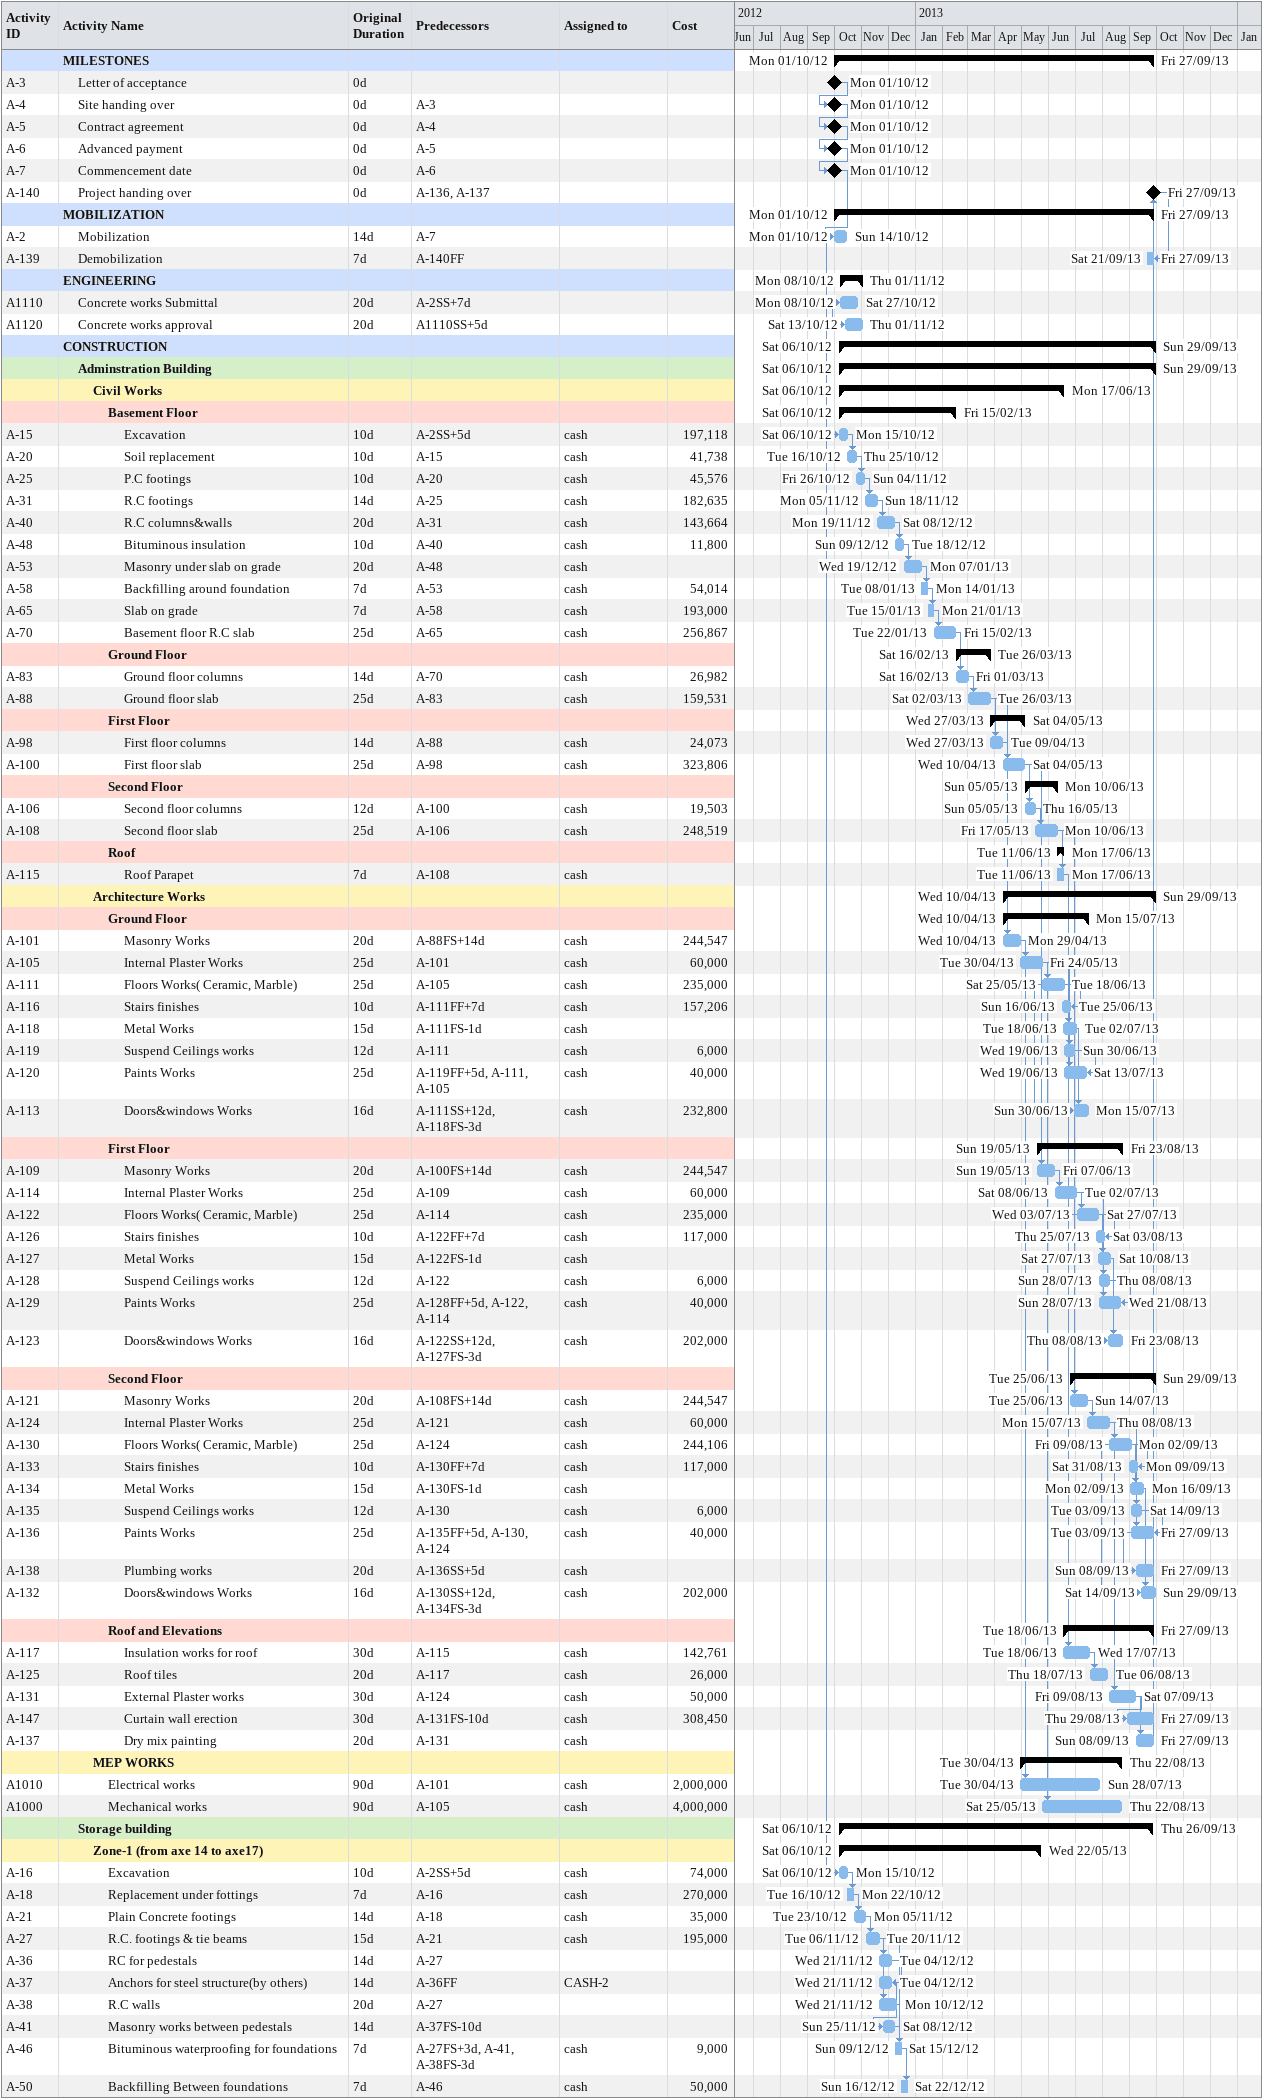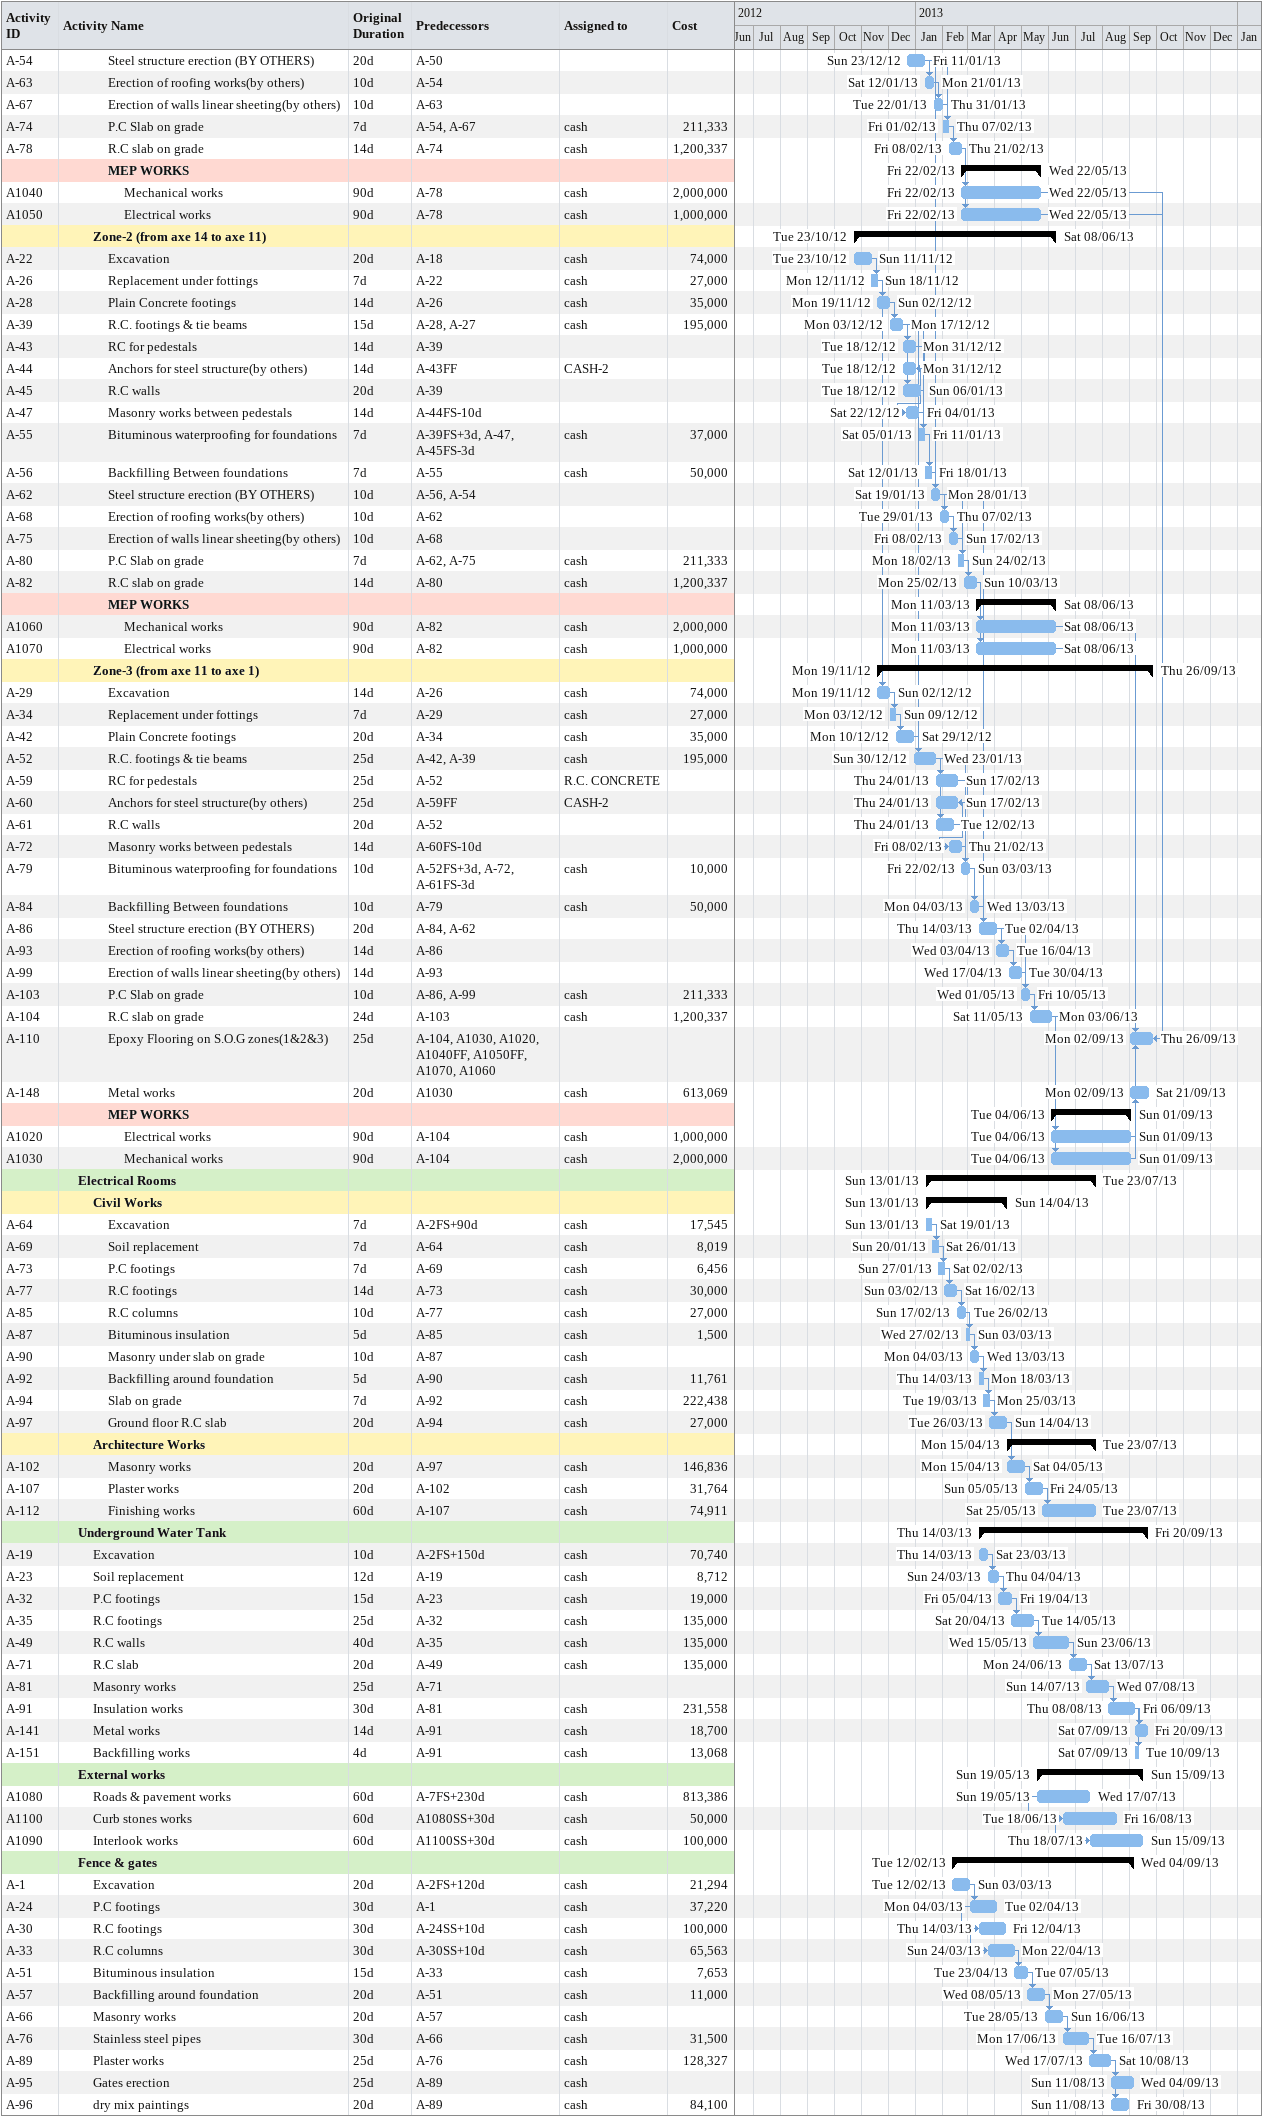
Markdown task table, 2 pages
| ID | Level | Task | Original duration | Start | Finish | Predecessors | Resources | Cost |
|---|---|---|---|---|---|---|---|---|
|  | 1 | **MILESTONES** |  | 2012-10-01 | 2013-09-27 |  |  |  |
| A-3 | 2 | Letter of acceptance | 0d | 2012-10-01 | 2012-10-01 |  |  |  |
| A-4 | 2 | Site handing over | 0d | 2012-10-01 | 2012-10-01 | A-3 |  |  |
| A-5 | 2 | Contract agreement | 0d | 2012-10-01 | 2012-10-01 | A-4 |  |  |
| A-6 | 2 | Advanced payment | 0d | 2012-10-01 | 2012-10-01 | A-5 |  |  |
| A-7 | 2 | Commencement date | 0d | 2012-10-01 | 2012-10-01 | A-6 |  |  |
| A-140 | 2 | Project handing over | 0d | 2013-09-27 | 2013-09-27 | A-136, A-137 |  |  |
|  | 1 | **MOBILIZATION** |  | 2012-10-01 | 2013-09-27 |  |  |  |
| A-2 | 2 | Mobilization | 14d | 2012-10-01 | 2012-10-14 | A-7 |  |  |
| A-139 | 2 | Demobilization | 7d | 2013-09-21 | 2013-09-27 | A-140FF |  |  |
|  | 1 | **ENGINEERING** |  | 2012-10-08 | 2012-11-01 |  |  |  |
| A1110 | 2 | Concrete works Submittal | 20d | 2012-10-08 | 2012-10-27 | A-2SS+7d |  |  |
| A1120 | 2 | Concrete works approval | 20d | 2012-10-13 | 2012-11-01 | A1110SS+5d |  |  |
|  | 1 | **CONSTRUCTION** |  | 2012-10-06 | 2013-09-29 |  |  |  |
|  | 2 | **Adminstration Building** |  | 2012-10-06 | 2013-09-29 |  |  |  |
|  | 3 | **Civil Works** |  | 2012-10-06 | 2013-06-17 |  |  |  |
|  | 4 | **Basement Floor** |  | 2012-10-06 | 2013-02-15 |  |  |  |
| A-15 | 5 | Excavation | 10d | 2012-10-06 | 2012-10-15 | A-2SS+5d | cash | 197118 |
| A-20 | 5 | Soil replacement | 10d | 2012-10-16 | 2012-10-25 | A-15 | cash | 41738 |
| A-25 | 5 | P.C footings | 10d | 2012-10-26 | 2012-11-04 | A-20 | cash | 45576 |
| A-31 | 5 | R.C footings | 14d | 2012-11-05 | 2012-11-18 | A-25 | cash | 182635 |
| A-40 | 5 | R.C columns&walls | 20d | 2012-11-19 | 2012-12-08 | A-31 | cash | 143664 |
| A-48 | 5 | Bituminous insulation | 10d | 2012-12-09 | 2012-12-18 | A-40 | cash | 11800 |
| A-53 | 5 | Masonry under slab on grade | 20d | 2012-12-19 | 2013-01-07 | A-48 | cash |  |
| A-58 | 5 | Backfilling around foundation | 7d | 2013-01-08 | 2013-01-14 | A-53 | cash | 54014 |
| A-65 | 5 | Slab on grade | 7d | 2013-01-15 | 2013-01-21 | A-58 | cash | 193000 |
| A-70 | 5 | Basement floor R.C slab | 25d | 2013-01-22 | 2013-02-15 | A-65 | cash | 256867 |
|  | 4 | **Ground Floor** |  | 2013-02-16 | 2013-03-26 |  |  |  |
| A-83 | 5 | Ground floor columns | 14d | 2013-02-16 | 2013-03-01 | A-70 | cash | 26982 |
| A-88 | 5 | Ground floor slab | 25d | 2013-03-02 | 2013-03-26 | A-83 | cash | 159531 |
|  | 4 | **First Floor** |  | 2013-03-27 | 2013-05-04 |  |  |  |
| A-98 | 5 | First floor columns | 14d | 2013-03-27 | 2013-04-09 | A-88 | cash | 24073 |
| A-100 | 5 | First floor slab | 25d | 2013-04-10 | 2013-05-04 | A-98 | cash | 323806 |
|  | 4 | **Second Floor** |  | 2013-05-05 | 2013-06-10 |  |  |  |
| A-106 | 5 | Second floor columns | 12d | 2013-05-05 | 2013-05-16 | A-100 | cash | 19503 |
| A-108 | 5 | Second floor slab | 25d | 2013-05-17 | 2013-06-10 | A-106 | cash | 248519 |
|  | 4 | **Roof** |  | 2013-06-11 | 2013-06-17 |  |  |  |
| A-115 | 5 | Roof Parapet | 7d | 2013-06-11 | 2013-06-17 | A-108 | cash |  |
|  | 3 | **Architecture Works** |  | 2013-04-10 | 2013-09-29 |  |  |  |
|  | 4 | **Ground Floor** |  | 2013-04-10 | 2013-07-15 |  |  |  |
| A-101 | 5 | Masonry Works | 20d | 2013-04-10 | 2013-04-29 | A-88FS+14d | cash | 244547 |
| A-105 | 5 | Internal Plaster Works | 25d | 2013-04-30 | 2013-05-24 | A-101 | cash | 60000 |
| A-111 | 5 | Floors Works( Ceramic, Marble) | 25d | 2013-05-25 | 2013-06-18 | A-105 | cash | 235000 |
| A-116 | 5 | Stairs finishes | 10d | 2013-06-16 | 2013-06-25 | A-111FF+7d | cash | 157206 |
| A-118 | 5 | Metal Works | 15d | 2013-06-18 | 2013-07-02 | A-111FS-1d | cash |  |
| A-119 | 5 | Suspend Ceilings works | 12d | 2013-06-19 | 2013-06-30 | A-111 | cash | 6000 |
| A-120 | 5 | Paints Works | 25d | 2013-06-19 | 2013-07-13 | A-119FF+5d, A-111, A-105 | cash | 40000 |
| A-113 | 5 | Doors&windows Works | 16d | 2013-06-30 | 2013-07-15 | A-111SS+12d, A-118FS-3d | cash | 232800 |
|  | 4 | **First Floor** |  | 2013-05-19 | 2013-08-23 |  |  |  |
| A-109 | 5 | Masonry Works | 20d | 2013-05-19 | 2013-06-07 | A-100FS+14d | cash | 244547 |
| A-114 | 5 | Internal Plaster Works | 25d | 2013-06-08 | 2013-07-02 | A-109 | cash | 60000 |
| A-122 | 5 | Floors Works( Ceramic, Marble) | 25d | 2013-07-03 | 2013-07-27 | A-114 | cash | 235000 |
| A-126 | 5 | Stairs finishes | 10d | 2013-07-25 | 2013-08-03 | A-122FF+7d | cash | 117000 |
| A-127 | 5 | Metal Works | 15d | 2013-07-27 | 2013-08-10 | A-122FS-1d | cash |  |
| A-128 | 5 | Suspend Ceilings works | 12d | 2013-07-28 | 2013-08-08 | A-122 | cash | 6000 |
| A-129 | 5 | Paints Works | 25d | 2013-07-28 | 2013-08-21 | A-128FF+5d, A-122, A-114 | cash | 40000 |
| A-123 | 5 | Doors&windows Works | 16d | 2013-08-08 | 2013-08-23 | A-122SS+12d, A-127FS-3d | cash | 202000 |
|  | 4 | **Second Floor** |  | 2013-06-25 | 2013-09-29 |  |  |  |
| A-121 | 5 | Masonry Works | 20d | 2013-06-25 | 2013-07-14 | A-108FS+14d | cash | 244547 |
| A-124 | 5 | Internal Plaster Works | 25d | 2013-07-15 | 2013-08-08 | A-121 | cash | 60000 |
| A-130 | 5 | Floors Works( Ceramic, Marble) | 25d | 2013-08-09 | 2013-09-02 | A-124 | cash | 244106 |
| A-133 | 5 | Stairs finishes | 10d | 2013-08-31 | 2013-09-09 | A-130FF+7d | cash | 117000 |
| A-134 | 5 | Metal Works | 15d | 2013-09-02 | 2013-09-16 | A-130FS-1d | cash |  |
| A-135 | 5 | Suspend Ceilings works | 12d | 2013-09-03 | 2013-09-14 | A-130 | cash | 6000 |
| A-136 | 5 | Paints Works | 25d | 2013-09-03 | 2013-09-27 | A-135FF+5d, A-130, A-124 | cash | 40000 |
| A-138 | 5 | Plumbing works | 20d | 2013-09-08 | 2013-09-27 | A-136SS+5d | cash |  |
| A-132 | 5 | Doors&windows Works | 16d | 2013-09-14 | 2013-09-29 | A-130SS+12d, A-134FS-3d | cash | 202000 |
|  | 4 | **Roof and Elevations** |  | 2013-06-18 | 2013-09-27 |  |  |  |
| A-117 | 5 | Insulation works for roof | 30d | 2013-06-18 | 2013-07-17 | A-115 | cash | 142761 |
| A-125 | 5 | Roof tiles | 20d | 2013-07-18 | 2013-08-06 | A-117 | cash | 26000 |
| A-131 | 5 | External Plaster works | 30d | 2013-08-09 | 2013-09-07 | A-124 | cash | 50000 |
| A-147 | 5 | Curtain wall erection | 30d | 2013-08-29 | 2013-09-27 | A-131FS-10d | cash | 308450 |
| A-137 | 5 | Dry mix painting | 20d | 2013-09-08 | 2013-09-27 | A-131 | cash |  |
|  | 3 | **MEP WORKS** |  | 2013-04-30 | 2013-08-22 |  |  |  |
| A1010 | 4 | Electrical works | 90d | 2013-04-30 | 2013-07-28 | A-101 | cash | 2000000 |
| A1000 | 4 | Mechanical works | 90d | 2013-05-25 | 2013-08-22 | A-105 | cash | 4000000 |
|  | 2 | **Storage building** |  | 2012-10-06 | 2013-09-26 |  |  |  |
|  | 3 | **Zone-1 (from axe 14 to axe17)** |  | 2012-10-06 | 2013-05-22 |  |  |  |
| A-16 | 4 | Excavation | 10d | 2012-10-06 | 2012-10-15 | A-2SS+5d | cash | 74000 |
| A-18 | 4 | Replacement under fottings | 7d | 2012-10-16 | 2012-10-22 | A-16 | cash | 270000 |
| A-21 | 4 | Plain Concrete footings | 14d | 2012-10-23 | 2012-11-05 | A-18 | cash | 35000 |
| A-27 | 4 | R.C. footings & tie beams | 15d | 2012-11-06 | 2012-11-20 | A-21 | cash | 195000 |
| A-36 | 4 | RC for pedestals | 14d | 2012-11-21 | 2012-12-04 | A-27 |  |  |
| A-37 | 4 | Anchors for steel structure(by others) | 14d | 2012-11-21 | 2012-12-04 | A-36FF | CASH-2 |  |
| A-38 | 4 | R.C walls | 20d | 2012-11-21 | 2012-12-10 | A-27 |  |  |
| A-41 | 4 | Masonry works between pedestals | 14d | 2012-11-25 | 2012-12-08 | A-37FS-10d |  |  |
| A-46 | 4 | Bituminous waterproofing for foundations | 7d | 2012-12-09 | 2012-12-15 | A-27FS+3d, A-41, A-38FS-3d | cash | 9000 |
| A-50 | 4 | Backfilling Between foundations | 7d | 2012-12-16 | 2012-12-22 | A-46 | cash | 50000 |
| A-54 | 4 | Steel structure erection (BY OTHERS) | 20d | 2012-12-23 | 2013-01-11 | A-50 |  |  |
| A-63 | 4 | Erection of roofing works(by others) | 10d | 2013-01-12 | 2013-01-21 | A-54 |  |  |
| A-67 | 4 | Erection of walls linear sheeting(by others) | 10d | 2013-01-22 | 2013-01-31 | A-63 |  |  |
| A-74 | 4 | P.C Slab on grade | 7d | 2013-02-01 | 2013-02-07 | A-54, A-67 | cash | 211333 |
| A-78 | 4 | R.C slab on grade | 14d | 2013-02-08 | 2013-02-21 | A-74 | cash | 1200337 |
|  | 4 | **MEP WORKS** |  | 2013-02-22 | 2013-05-22 |  |  |  |
| A1040 | 5 | Mechanical works | 90d | 2013-02-22 | 2013-05-22 | A-78 | cash | 2000000 |
| A1050 | 5 | Electrical works | 90d | 2013-02-22 | 2013-05-22 | A-78 | cash | 1000000 |
|  | 3 | **Zone-2 (from axe 14 to axe 11)** |  | 2012-10-23 | 2013-06-08 |  |  |  |
| A-22 | 4 | Excavation | 20d | 2012-10-23 | 2012-11-11 | A-18 | cash | 74000 |
| A-26 | 4 | Replacement under fottings | 7d | 2012-11-12 | 2012-11-18 | A-22 | cash | 27000 |
| A-28 | 4 | Plain Concrete footings | 14d | 2012-11-19 | 2012-12-02 | A-26 | cash | 35000 |
| A-39 | 4 | R.C. footings & tie beams | 15d | 2012-12-03 | 2012-12-17 | A-28, A-27 | cash | 195000 |
| A-43 | 4 | RC for pedestals | 14d | 2012-12-18 | 2012-12-31 | A-39 |  |  |
| A-44 | 4 | Anchors for steel structure(by others) | 14d | 2012-12-18 | 2012-12-31 | A-43FF | CASH-2 |  |
| A-45 | 4 | R.C walls | 20d | 2012-12-18 | 2013-01-06 | A-39 |  |  |
| A-47 | 4 | Masonry works between pedestals | 14d | 2012-12-22 | 2013-01-04 | A-44FS-10d |  |  |
| A-55 | 4 | Bituminous waterproofing for foundations | 7d | 2013-01-05 | 2013-01-11 | A-39FS+3d, A-47, A-45FS-3d | cash | 37000 |
| A-56 | 4 | Backfilling Between foundations | 7d | 2013-01-12 | 2013-01-18 | A-55 | cash | 50000 |
| A-62 | 4 | Steel structure erection (BY OTHERS) | 10d | 2013-01-19 | 2013-01-28 | A-56, A-54 |  |  |
| A-68 | 4 | Erection of roofing works(by others) | 10d | 2013-01-29 | 2013-02-07 | A-62 |  |  |
| A-75 | 4 | Erection of walls linear sheeting(by others) | 10d | 2013-02-08 | 2013-02-17 | A-68 |  |  |
| A-80 | 4 | P.C Slab on grade | 7d | 2013-02-18 | 2013-02-24 | A-62, A-75 | cash | 211333 |
| A-82 | 4 | R.C slab on grade | 14d | 2013-02-25 | 2013-03-10 | A-80 | cash | 1200337 |
|  | 4 | **MEP WORKS** |  | 2013-03-11 | 2013-06-08 |  |  |  |
| A1060 | 5 | Mechanical works | 90d | 2013-03-11 | 2013-06-08 | A-82 | cash | 2000000 |
| A1070 | 5 | Electrical works | 90d | 2013-03-11 | 2013-06-08 | A-82 | cash | 1000000 |
|  | 3 | **Zone-3 (from axe 11 to axe 1)** |  | 2012-11-19 | 2013-09-26 |  |  |  |
| A-29 | 4 | Excavation | 14d | 2012-11-19 | 2012-12-02 | A-26 | cash | 74000 |
| A-34 | 4 | Replacement under fottings | 7d | 2012-12-03 | 2012-12-09 | A-29 | cash | 27000 |
| A-42 | 4 | Plain Concrete footings | 20d | 2012-12-10 | 2012-12-29 | A-34 | cash | 35000 |
| A-52 | 4 | R.C. footings & tie beams | 25d | 2012-12-30 | 2013-01-23 | A-42, A-39 | cash | 195000 |
| A-59 | 4 | RC for pedestals | 25d | 2013-01-24 | 2013-02-17 | A-52 | R.C. CONCRETE |  |
| A-60 | 4 | Anchors for steel structure(by others) | 25d | 2013-01-24 | 2013-02-17 | A-59FF | CASH-2 |  |
| A-61 | 4 | R.C walls | 20d | 2013-01-24 | 2013-02-12 | A-52 |  |  |
| A-72 | 4 | Masonry works between pedestals | 14d | 2013-02-08 | 2013-02-21 | A-60FS-10d |  |  |
| A-79 | 4 | Bituminous waterproofing for foundations | 10d | 2013-02-22 | 2013-03-03 | A-52FS+3d, A-72, A-61FS-3d | cash | 10000 |
| A-84 | 4 | Backfilling Between foundations | 10d | 2013-03-04 | 2013-03-13 | A-79 | cash | 50000 |
| A-86 | 4 | Steel structure erection (BY OTHERS) | 20d | 2013-03-14 | 2013-04-02 | A-84, A-62 |  |  |
| A-93 | 4 | Erection of roofing works(by others) | 14d | 2013-04-03 | 2013-04-16 | A-86 |  |  |
| A-99 | 4 | Erection of walls linear sheeting(by others) | 14d | 2013-04-17 | 2013-04-30 | A-93 |  |  |
| A-103 | 4 | P.C Slab on grade | 10d | 2013-05-01 | 2013-05-10 | A-86, A-99 | cash | 211333 |
| A-104 | 4 | R.C slab on grade | 24d | 2013-05-11 | 2013-06-03 | A-103 | cash | 1200337 |
| A-110 | 4 | Epoxy Flooring on S.O.G zones(1&2&3) | 25d | 2013-09-02 | 2013-09-26 | A-104, A1030, A1020, A1040FF, A1050FF, A1070, A1060 |  |  |
| A-148 | 4 | Metal works | 20d | 2013-09-02 | 2013-09-21 | A1030 | cash | 613069 |
|  | 4 | **MEP WORKS** |  | 2013-06-04 | 2013-09-01 |  |  |  |
| A1020 | 5 | Electrical works | 90d | 2013-06-04 | 2013-09-01 | A-104 | cash | 1000000 |
| A1030 | 5 | Mechanical works | 90d | 2013-06-04 | 2013-09-01 | A-104 | cash | 2000000 |
|  | 2 | **Electrical Rooms** |  | 2013-01-13 | 2013-07-23 |  |  |  |
|  | 3 | **Civil Works** |  | 2013-01-13 | 2013-04-14 |  |  |  |
| A-64 | 4 | Excavation | 7d | 2013-01-13 | 2013-01-19 | A-2FS+90d | cash | 17545 |
| A-69 | 4 | Soil replacement | 7d | 2013-01-20 | 2013-01-26 | A-64 | cash | 8019 |
| A-73 | 4 | P.C footings | 7d | 2013-01-27 | 2013-02-02 | A-69 | cash | 6456 |
| A-77 | 4 | R.C footings | 14d | 2013-02-03 | 2013-02-16 | A-73 | cash | 30000 |
| A-85 | 4 | R.C columns | 10d | 2013-02-17 | 2013-02-26 | A-77 | cash | 27000 |
| A-87 | 4 | Bituminous insulation | 5d | 2013-02-27 | 2013-03-03 | A-85 | cash | 1500 |
| A-90 | 4 | Masonry under slab on grade | 10d | 2013-03-04 | 2013-03-13 | A-87 | cash |  |
| A-92 | 4 | Backfilling around foundation | 5d | 2013-03-14 | 2013-03-18 | A-90 | cash | 11761 |
| A-94 | 4 | Slab on grade | 7d | 2013-03-19 | 2013-03-25 | A-92 | cash | 222438 |
| A-97 | 4 | Ground floor R.C slab | 20d | 2013-03-26 | 2013-04-14 | A-94 | cash | 27000 |
|  | 3 | **Architecture Works** |  | 2013-04-15 | 2013-07-23 |  |  |  |
| A-102 | 4 | Masonry works | 20d | 2013-04-15 | 2013-05-04 | A-97 | cash | 146836 |
| A-107 | 4 | Plaster works | 20d | 2013-05-05 | 2013-05-24 | A-102 | cash | 31764 |
| A-112 | 4 | Finishing works | 60d | 2013-05-25 | 2013-07-23 | A-107 | cash | 74911 |
|  | 2 | **Underground Water Tank** |  | 2013-03-14 | 2013-09-20 |  |  |  |
| A-19 | 3 | Excavation | 10d | 2013-03-14 | 2013-03-23 | A-2FS+150d | cash | 70740 |
| A-23 | 3 | Soil replacement | 12d | 2013-03-24 | 2013-04-04 | A-19 | cash | 8712 |
| A-32 | 3 | P.C footings | 15d | 2013-04-05 | 2013-04-19 | A-23 | cash | 19000 |
| A-35 | 3 | R.C footings | 25d | 2013-04-20 | 2013-05-14 | A-32 | cash | 135000 |
| A-49 | 3 | R.C walls | 40d | 2013-05-15 | 2013-06-23 | A-35 | cash | 135000 |
| A-71 | 3 | R.C slab | 20d | 2013-06-24 | 2013-07-13 | A-49 | cash | 135000 |
| A-81 | 3 | Masonry works | 25d | 2013-07-14 | 2013-08-07 | A-71 |  |  |
| A-91 | 3 | Insulation works | 30d | 2013-08-08 | 2013-09-06 | A-81 | cash | 231558 |
| A-141 | 3 | Metal works | 14d | 2013-09-07 | 2013-09-20 | A-91 | cash | 18700 |
| A-151 | 3 | Backfilling works | 4d | 2013-09-07 | 2013-09-10 | A-91 | cash | 13068 |
|  | 2 | **External works** |  | 2013-05-19 | 2013-09-15 |  |  |  |
| A1080 | 3 | Roads & pavement works | 60d | 2013-05-19 | 2013-07-17 | A-7FS+230d | cash | 813386 |
| A1100 | 3 | Curb stones works | 60d | 2013-06-18 | 2013-08-16 | A1080SS+30d | cash | 50000 |
| A1090 | 3 | Interlook works | 60d | 2013-07-18 | 2013-09-15 | A1100SS+30d | cash | 100000 |
|  | 2 | **Fence & gates** |  | 2013-02-12 | 2013-09-04 |  |  |  |
| A-1 | 3 | Excavation | 20d | 2013-02-12 | 2013-03-03 | A-2FS+120d | cash | 21294 |
| A-24 | 3 | P.C footings | 30d | 2013-03-04 | 2013-04-02 | A-1 | cash | 37220 |
| A-30 | 3 | R.C footings | 30d | 2013-03-14 | 2013-04-12 | A-24SS+10d | cash | 100000 |
| A-33 | 3 | R.C columns | 30d | 2013-03-24 | 2013-04-22 | A-30SS+10d | cash | 65563 |
| A-51 | 3 | Bituminous insulation | 15d | 2013-04-23 | 2013-05-07 | A-33 | cash | 7653 |
| A-57 | 3 | Backfilling around foundation | 20d | 2013-05-08 | 2013-05-27 | A-51 | cash | 11000 |
| A-66 | 3 | Masonry works | 20d | 2013-05-28 | 2013-06-16 | A-57 | cash |  |
| A-76 | 3 | Stainless steel pipes | 30d | 2013-06-17 | 2013-07-16 | A-66 | cash | 31500 |
| A-89 | 3 | Plaster works | 25d | 2013-07-17 | 2013-08-10 | A-76 | cash | 128327 |
| A-95 | 3 | Gates erection | 25d | 2013-08-11 | 2013-09-04 | A-89 | cash |  |
| A-96 | 3 | dry mix paintings | 20d | 2013-08-11 | 2013-08-30 | A-89 | cash | 84100 |
